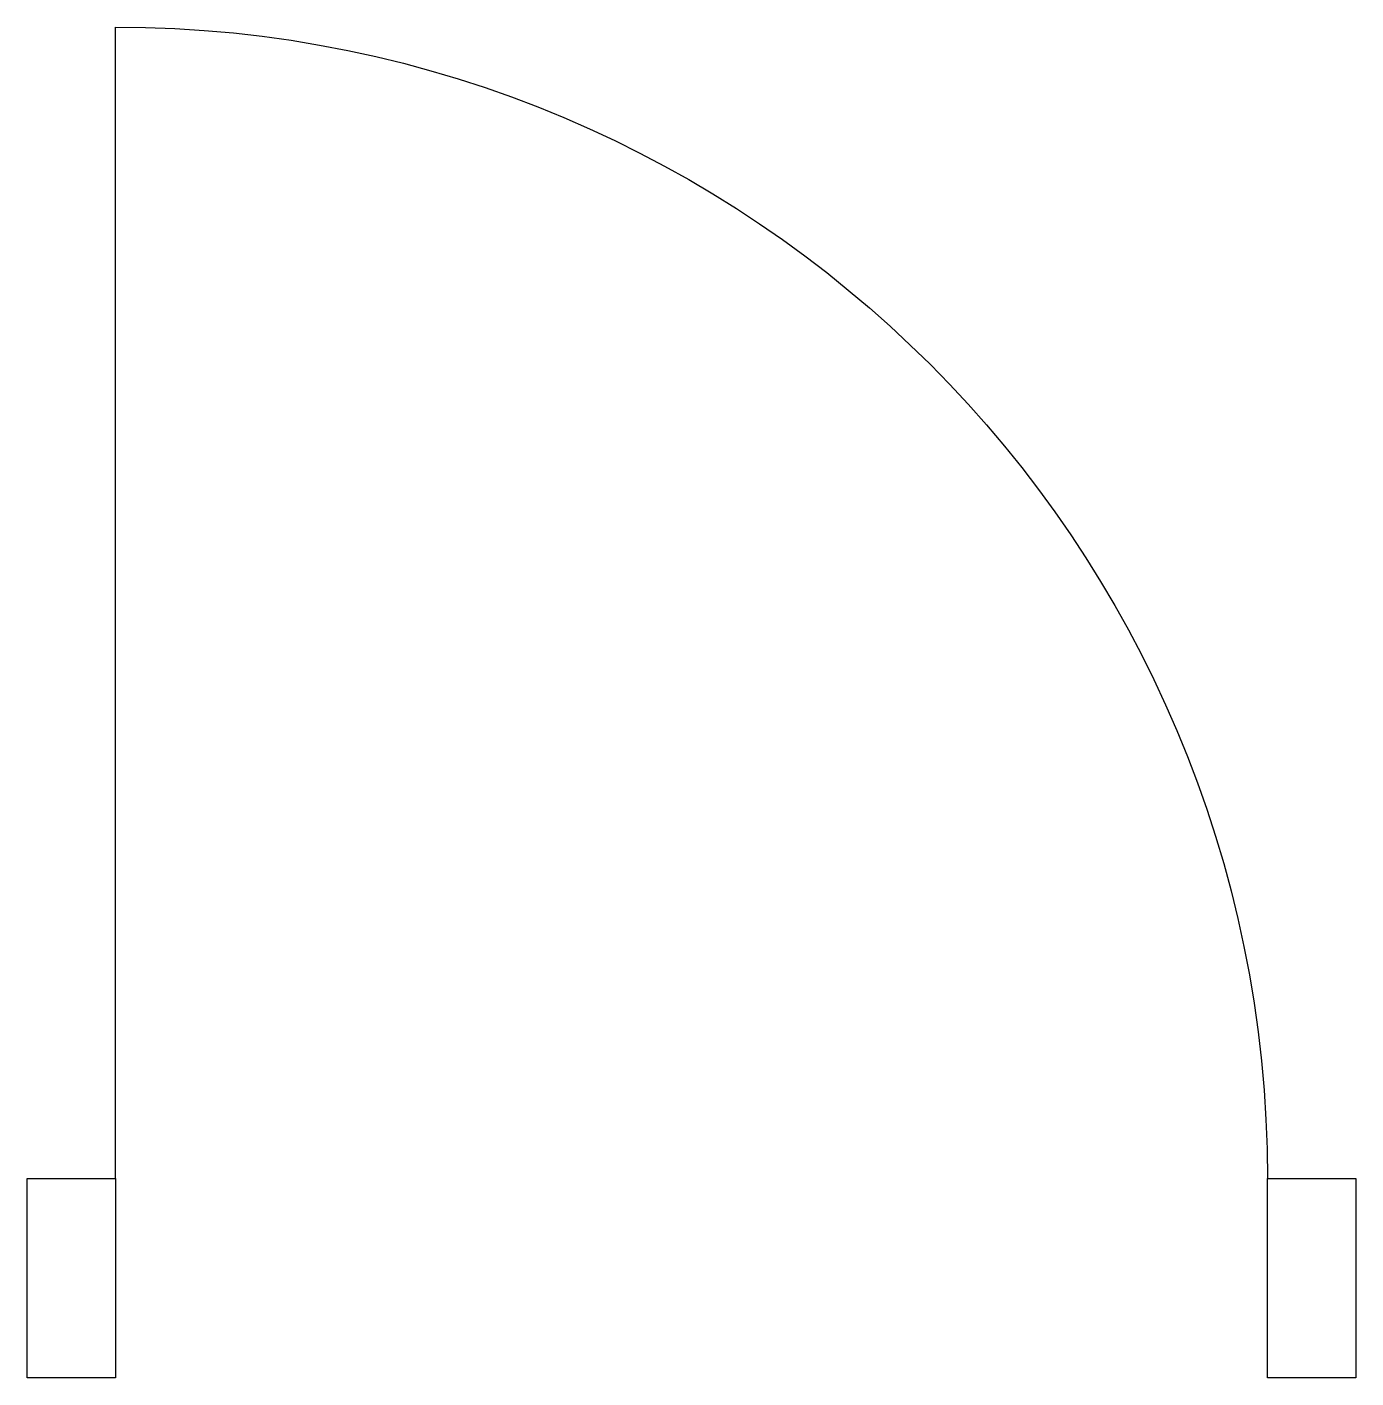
# Model space of a CAD drawing. Extents: x 0 to 600, y 0 to 610.
import ezdxf

# ---------------------------------------------------------------- set-up
doc = ezdxf.new("R2010")
doc.units = 0
doc.header["$LTSCALE"] = 50
doc.header["$MEASUREMENT"] = 0
doc.layers.get('0').update_dxf_attribs({"linetype": 'CONTINUOUS'})

msp = doc.modelspace()

# ---------------------------------------------------------------- linework, layer by layer
at = {"color": 0}
msp.add_lwpolyline([(40, 90), (40, 610, -0.414213), (560, 90)], format="xyb", dxfattribs=at)
for points in [[(40, 90), (40, 0), (0, 0), (0, 90)], [(600, 90), (600, 0), (560, 0), (560, 90)]]:
    msp.add_lwpolyline(points, close=True, dxfattribs=at)

doc.saveas('drawing.dxf')
